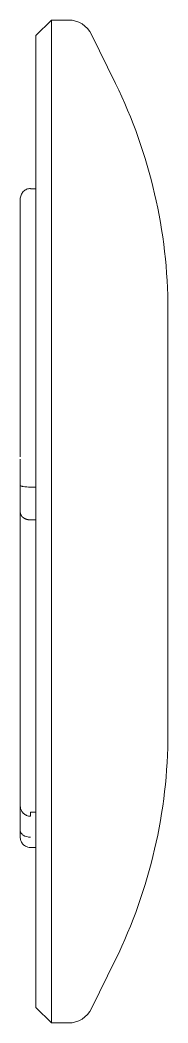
# Model space of a CAD drawing. Header units: millimetres. Extents: x 703 to 945, y 628 to 678.
# Drawn here: x 839.27 to 842.13, y 649.49 to 668.89 of the extents above; entities that cross this region are included whole.
import ezdxf

# ---------------------------------------------------------------- set-up
doc = ezdxf.new("R2010")
doc.units = ezdxf.units.MM
doc.layers.add('1', color=7, linetype='Continuous', true_color=0xffffff)

msp = doc.modelspace()

# ---------------------------------------------------------------- linework, layer by layer
at = {"layer": '1', "color": 7, "linetype": 'Continuous', "lineweight": 18}
for p, q in [((839.876, 668.894), (839.576, 668.594)), ((840.204, 668.894), (839.876, 668.894)), ((839.876, 668.894), (839.876, 649.494)), ((839.576, 668.594), (839.576, 649.794)), ((841.114, 667.669), (840.653, 668.613)), ((839.476, 665.636), (839.476, 665.636)), ((842.126, 663.285), (842.126, 655.102)), ((839.576, 659.86), (839.476, 659.86)), ((839.576, 659.225), (839.476, 659.225)), ((839.276, 653.23), (839.276, 653.217)), ((841.114, 650.719), (840.653, 649.775)), ((839.576, 649.794), (839.876, 649.494)), ((840.204, 649.494), (839.876, 649.494))]:
    msp.add_line(p, q, dxfattribs=at)
for centre, radius, start, end in [((840.204, 668.394), 0.5, 26, 90), ((832.126, 663.285), 10, 0, 26), ((832.126, 655.102), 10, 334, 0), ((840.204, 649.994), 0.5, 270, 334)]:
    msp.add_arc(centre, radius, start, end, dxfattribs=at)
for points, knots in [([(839.476, 665.636), (839.448, 665.635), (839.398, 665.625), (839.331, 665.579), (839.286, 665.51), (839.276, 665.458), (839.276, 665.429)], [0, 0, 0, 0, 0.25072, 0.501168, 0.751001, 1, 1, 1, 1]), ([(839.276, 665.429), (839.276, 665.39), (839.276, 665.016), (839.276, 663.821), (839.276, 662.874), (839.276, 662.197)], [0, 0, 0, 0, 0.386341, 0.590899, 1, 1, 1, 1]), ([(839.276, 660.399), (839.276, 660.368), (839.276, 660.266), (839.276, 660.088), (839.276, 660.007), (839.276, 659.949), (839.276, 659.92), (839.276, 659.903), (839.276, 659.895), (839.276, 659.891)], [0, 0, 0, 0, 0.571429, 0.714286, 0.857143, 0.928571, 0.964286, 0.982143, 1, 1, 1, 1]), ([(839.476, 659.86), (839.423, 659.86), (839.372, 659.864), (839.325, 659.871), (839.317, 659.873), (839.302, 659.876), (839.284, 659.881), (839.276, 659.887), (839.276, 659.891)], [0, 0, 0, 0, 0.5, 0.5, 0.625, 0.625, 0.75, 1, 1, 1, 1]), ([(839.276, 659.891), (839.276, 659.89), (839.276, 659.887), (839.276, 659.881), (839.276, 659.871), (839.276, 659.851), (839.276, 659.813), (839.276, 659.76), (839.276, 659.705), (839.276, 659.644), (839.276, 659.586), (839.276, 659.525), (839.276, 659.473), (839.276, 659.436), (839.276, 659.398), (839.276, 659.386), (839.276, 659.374)], [0, 0, 0, 0, 0.004056, 0.008112, 0.016224, 0.032447, 0.064894, 0.129789, 0.194683, 0.259577, 0.389366, 0.519155, 0.713838, 0.908521, 0.908521, 1, 1, 1, 1]), ([(839.276, 659.374), (839.276, 659.372), (839.276, 659.369), (839.276, 659.364), (839.277, 659.359), (839.278, 659.354), (839.278, 659.35), (839.28, 659.345), (839.281, 659.341), (839.282, 659.336), (839.284, 659.332), (839.286, 659.328), (839.287, 659.324), (839.289, 659.32), (839.291, 659.316), (839.294, 659.312), (839.296, 659.309), (839.298, 659.305), (839.3, 659.302), (839.303, 659.299), (839.305, 659.296), (839.308, 659.293), (839.31, 659.29), (839.313, 659.287), (839.315, 659.285), (839.318, 659.282), (839.321, 659.28), (839.323, 659.277), (839.326, 659.275), (839.328, 659.273), (839.334, 659.269), (839.342, 659.263), (839.353, 659.256), (839.365, 659.25), (839.378, 659.244), (839.39, 659.239), (839.403, 659.235), (839.415, 659.232), (839.428, 659.229), (839.44, 659.227), (839.452, 659.226), (839.464, 659.225), (839.472, 659.225), (839.476, 659.225)], [0, 0, 0, 0, 0.02275, 0.045118, 0.067103, 0.088706, 0.109925, 0.130759, 0.151207, 0.171266, 0.190936, 0.210214, 0.229099, 0.24759, 0.265686, 0.283386, 0.300689, 0.317596, 0.334106, 0.350219, 0.365937, 0.38126, 0.396188, 0.410724, 0.424869, 0.438623, 0.45199, 0.464971, 0.477567, 0.489781, 0.501615, 0.550482, 0.597874, 0.643842, 0.688429, 0.731675, 0.773615, 0.814284, 0.853729, 0.891982, 0.92908, 0.965068, 1, 1, 1, 1]), ([(839.276, 659.374), (839.276, 659.343), (839.276, 659.312), (839.276, 658.44), (839.276, 657.212), (839.276, 655.401), (839.276, 654.236), (839.276, 653.763), (839.276, 653.679), (839.276, 653.696), (839.276, 653.718)], [0, 0, 0, 0, 0.010536, 0.010536, 0.293249, 0.434606, 0.717319, 0.858676, 0.929354, 1, 1, 1, 1]), ([(839.276, 653.719), (839.273, 653.685), (839.281, 653.637), (839.304, 653.588), (839.323, 653.561), (839.344, 653.542), (839.356, 653.533), (839.364, 653.527), (839.372, 653.522), (839.384, 653.515), (839.408, 653.504), (839.439, 653.495), (839.464, 653.492), (839.476, 653.492)], [0, 0, 0, 0, 0.464326, 0.637218, 0.74585, 0.78044, 0.794522, 0.807303, 0.819506, 0.831792, 0.858356, 0.923513, 1, 1, 1, 1]), ([(839.476, 653.492), (839.476, 653.492), (839.476, 653.496), (839.476, 653.525), (839.476, 653.569), (839.476, 653.573)], [0, 0, 0, 0, 0.159938, 0.923075, 1, 1, 1, 1]), ([(839.476, 653.088), (839.423, 653.088), (839.372, 653.102), (839.325, 653.132), (839.317, 653.138), (839.302, 653.152), (839.284, 653.175), (839.276, 653.2), (839.276, 653.217)], [0, 0, 0, 0, 0.5, 0.5, 0.625, 0.625, 0.75, 1, 1, 1, 1]), ([(839.276, 653.217), (839.276, 653.189), (839.276, 653.14), (839.276, 653.094), (839.276, 653.085), (839.276, 653.086)], [0, 0, 0, 0, 0.33077, 0.662734, 1, 1, 1, 1]), ([(839.276, 653.086), (839.276, 653.077), (839.277, 653.062), (839.282, 653.033), (839.296, 652.994), (839.33, 652.944), (839.379, 652.909), (839.429, 652.891), (839.458, 652.887), (839.476, 652.886)], [0, 0, 0, 0, 0.108543, 0.163939, 0.275817, 0.498887, 0.722103, 0.832608, 1, 1, 1, 1])]:
    msp.add_open_spline(points, degree=3, knots=knots, dxfattribs=at)
for points, degree in [([(839.576, 665.632), (839.476, 665.632)], 1), ([(839.276, 662.197), (839.276, 661.363), (839.276, 660.679), (839.276, 660.442)], 3), ([(839.276, 653.718), (839.276, 653.768), (839.276, 653.585), (839.276, 653.23)], 3), ([(839.476, 653.572), (839.576, 653.572)], 1), ([(839.476, 652.886), (839.576, 652.886)], 1)]:
    msp.add_open_spline(points, degree=degree, dxfattribs=at)

doc.saveas('drawing.dxf')
